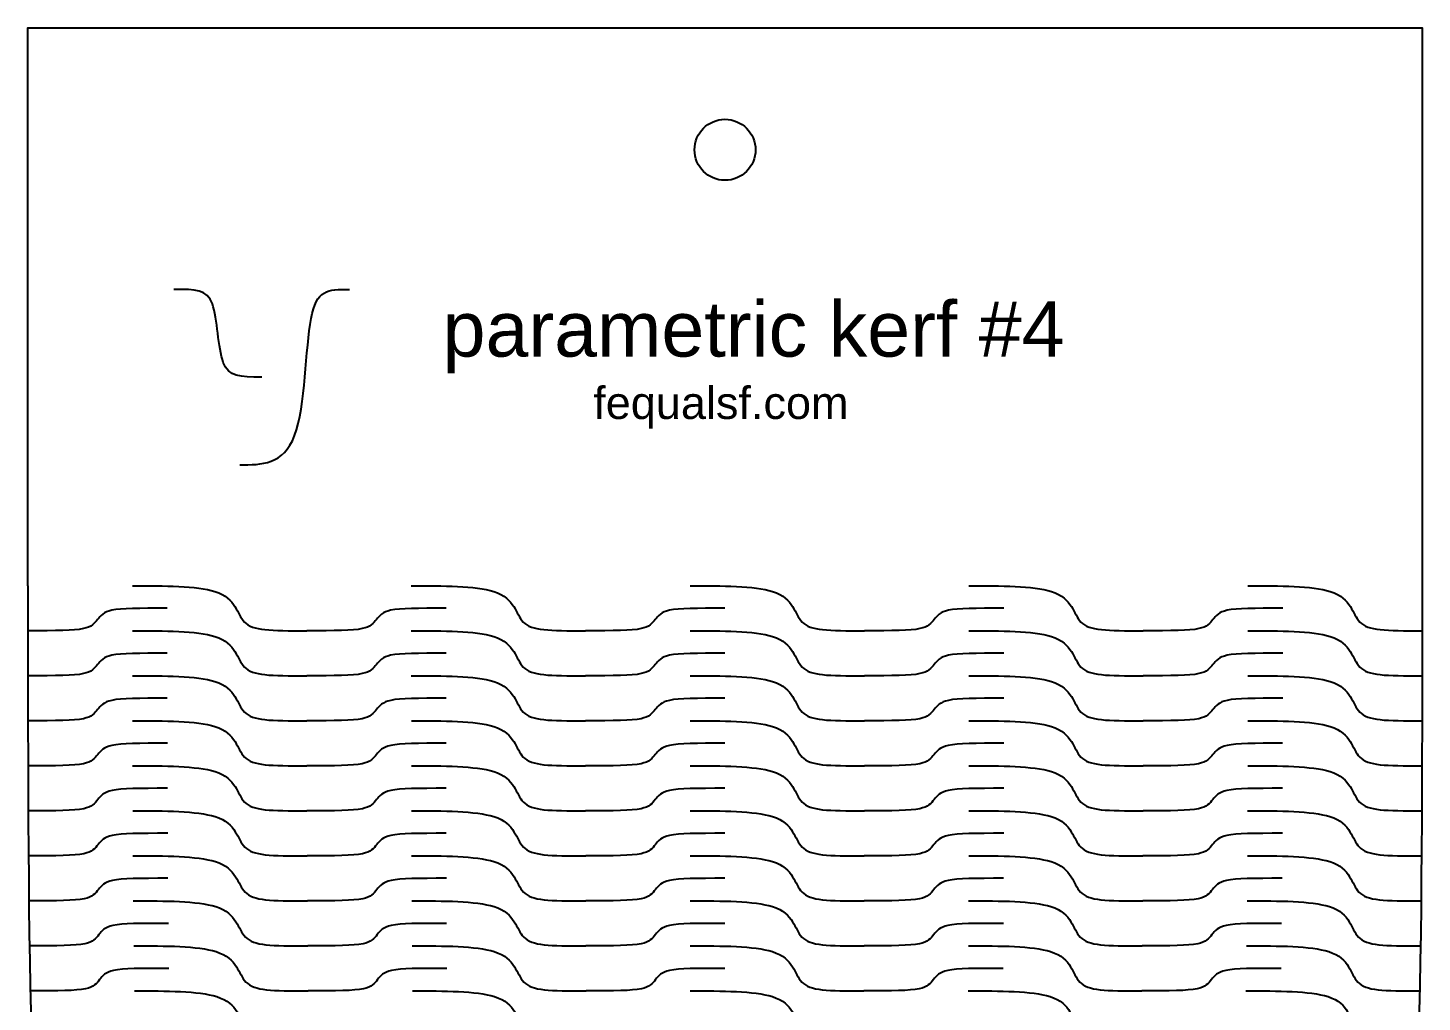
# Model space of a CAD drawing. Extents: x -15.8 to 22.7, y 5.7 to 11.5.
# Drawn here: x -7.257 to -3.125, y 8.579 to 11.465 of the extents above; entities that cross this region are included whole.
import ezdxf

# ---------------------------------------------------------------- set-up
doc = ezdxf.new("R2010")
doc.units = 0
doc.layers.add('DEFAULT', color=7, linetype='CONTINUOUS')
doc.styles.add('TEXTSTYLE19', font='standard')
doc.styles.add('TEXTSTYLE20', font='standard')

msp = doc.modelspace()

# ---------------------------------------------------------------- linework, layer by layer
at = {"layer": 'DEFAULT'}
msp.add_lwpolyline([(-7.2569, 9.8123), (-7.2569, 11.465), (-3.1252, 11.465), (-3.1252, 9.8123)], dxfattribs=at)
for points, knots in [([(-5.1007, 11.1038), (-5.1007, 11.1536), (-5.1412, 11.1941), (-5.1911, 11.1941), (-5.2409, 11.1941), (-5.2814, 11.1536), (-5.2814, 11.1038), (-5.2814, 11.0539), (-5.2409, 11.0135), (-5.1911, 11.0135), (-5.1412, 11.0135), (-5.1007, 11.0539), (-5.1007, 11.1038)], [0, 0, 0, 0, 1, 1, 1, 2, 2, 2, 3, 3, 3, 4, 4, 4, 4]), ([(-6.5641, 10.4304), (-6.6291, 10.4304), (-6.6616, 10.4304), (-6.6778, 10.4737), (-6.6941, 10.517), (-6.6941, 10.6037), (-6.7103, 10.647), (-6.7266, 10.6903), (-6.7591, 10.6903), (-6.824, 10.6903)], [0, 0, 0, 0, 1, 1, 1, 2, 2, 2, 3, 3, 3, 3]), ([(-6.6291, 10.1705), (-6.5641, 10.1705), (-6.4991, 10.1705), (-6.4666, 10.2571), (-6.4341, 10.3438), (-6.4341, 10.517), (-6.4179, 10.6037), (-6.4016, 10.6903), (-6.3691, 10.6903), (-6.3042, 10.6903)], [0, 0, 0, 0, 1, 1, 1, 2, 2, 2, 3, 3, 3, 3]), ([(-7.2569, 9.8123), (-7.2569, 8.6318), (-7.2569, 8.0416), (-7.1537, 7.4513), (-7.0504, 6.861), (-6.8438, 6.2708), (-6.0174, 5.6805)], [0, 0, 0, 0, 1, 1, 1, 2, 2, 2, 2]), ([(-6.9471, 9.8123), (-6.8523, 9.8123), (-6.7576, 9.8123), (-6.7027, 9.7952), (-6.6707, 9.7852), (-6.6545, 9.7682), (-6.6433, 9.7505), (-6.633, 9.734), (-6.6268, 9.717), (-6.6152, 9.7048), (-6.5906, 9.6791), (-6.5393, 9.6789), (-6.4306, 9.6789)], [0, 0, 0, 0, 1, 1, 1, 2, 2, 2, 3, 3, 3, 4, 4, 4, 4]), ([(-6.1207, 9.8123), (-6.026, 9.8123), (-5.9312, 9.8123), (-5.8763, 9.7952), (-5.8444, 9.7852), (-5.8281, 9.7682), (-5.817, 9.7505), (-5.8067, 9.734), (-5.8004, 9.717), (-5.7888, 9.7048), (-5.7643, 9.6791), (-5.7129, 9.6789), (-5.6042, 9.6789)], [0, 0, 0, 0, 1, 1, 1, 2, 2, 2, 3, 3, 3, 4, 4, 4, 4]), ([(-5.2944, 9.8123), (-5.1996, 9.8123), (-5.1049, 9.8123), (-5.05, 9.7952), (-5.018, 9.7852), (-5.0017, 9.7682), (-4.9906, 9.7505), (-4.9803, 9.734), (-4.9741, 9.717), (-4.9625, 9.7048), (-4.938, 9.6791), (-4.8866, 9.6789), (-4.7779, 9.6789)], [0, 0, 0, 0, 1, 1, 1, 2, 2, 2, 3, 3, 3, 4, 4, 4, 4]), ([(-4.468, 9.8123), (-4.3733, 9.8123), (-4.2785, 9.8123), (-4.2236, 9.7952), (-4.1917, 9.7852), (-4.1754, 9.7682), (-4.1643, 9.7505), (-4.154, 9.734), (-4.1477, 9.717), (-4.1362, 9.7048), (-4.1116, 9.6791), (-4.0602, 9.6789), (-3.9515, 9.6789)], [0, 0, 0, 0, 1, 1, 1, 2, 2, 2, 3, 3, 3, 4, 4, 4, 4]), ([(-3.1252, 9.8123), (-3.1252, 8.6318), (-3.1252, 8.0416), (-3.2285, 7.4513), (-3.3318, 6.861), (-3.5384, 6.2708), (-4.3647, 5.6805)], [0, 0, 0, 0, 1, 1, 1, 2, 2, 2, 2]), ([(-3.6416, 9.8123), (-3.5469, 9.8123), (-3.4522, 9.8123), (-3.3973, 9.7952), (-3.3653, 9.7852), (-3.349, 9.7682), (-3.3379, 9.7505), (-3.3276, 9.734), (-3.3214, 9.717), (-3.3098, 9.7048), (-3.2852, 9.6791), (-3.2339, 9.6789), (-3.1252, 9.6789)], [0, 0, 0, 0, 1, 1, 1, 2, 2, 2, 3, 3, 3, 4, 4, 4, 4]), ([(-6.8438, 9.7456), (-6.9288, 9.7456), (-6.9788, 9.7456), (-7.0083, 9.7394), (-7.0325, 9.7343), (-7.0416, 9.7236), (-7.0503, 9.7123), (-7.0591, 9.701), (-7.0682, 9.6902), (-7.0925, 9.6851), (-7.1219, 9.6789), (-7.1719, 9.6789), (-7.2569, 9.6789)], [0, 0, 0, 0, 1, 1, 1, 2, 2, 2, 3, 3, 3, 4, 4, 4, 4]), ([(-6.0174, 9.7456), (-6.1024, 9.7456), (-6.1525, 9.7456), (-6.1819, 9.7394), (-6.2061, 9.7343), (-6.2153, 9.7236), (-6.224, 9.7123), (-6.2327, 9.701), (-6.2419, 9.6902), (-6.2661, 9.6851), (-6.2956, 9.6789), (-6.3456, 9.6789), (-6.4306, 9.6789)], [0, 0, 0, 0, 1, 1, 1, 2, 2, 2, 3, 3, 3, 4, 4, 4, 4]), ([(-5.1911, 9.7456), (-5.2761, 9.7456), (-5.3261, 9.7456), (-5.3556, 9.7394), (-5.3798, 9.7343), (-5.3889, 9.7236), (-5.3976, 9.7123), (-5.4064, 9.701), (-5.4155, 9.6902), (-5.4398, 9.6851), (-5.4692, 9.6789), (-5.5192, 9.6789), (-5.6042, 9.6789)], [0, 0, 0, 0, 1, 1, 1, 2, 2, 2, 3, 3, 3, 4, 4, 4, 4]), ([(-4.3647, 9.7456), (-4.4497, 9.7456), (-4.4998, 9.7456), (-4.5292, 9.7394), (-4.5534, 9.7343), (-4.5626, 9.7236), (-4.5713, 9.7123), (-4.58, 9.701), (-4.5892, 9.6902), (-4.6134, 9.6851), (-4.6429, 9.6789), (-4.6929, 9.6789), (-4.7779, 9.6789)], [0, 0, 0, 0, 1, 1, 1, 2, 2, 2, 3, 3, 3, 4, 4, 4, 4]), ([(-3.5384, 9.7456), (-3.6234, 9.7456), (-3.6734, 9.7456), (-3.7028, 9.7394), (-3.7271, 9.7343), (-3.7362, 9.7236), (-3.7449, 9.7123), (-3.7537, 9.701), (-3.7628, 9.6902), (-3.7871, 9.6851), (-3.8165, 9.6789), (-3.8666, 9.6789), (-3.9515, 9.6789)], [0, 0, 0, 0, 1, 1, 1, 2, 2, 2, 3, 3, 3, 4, 4, 4, 4]), ([(-6.9471, 9.6789), (-6.8523, 9.6789), (-6.7576, 9.6789), (-6.7027, 9.6618), (-6.6707, 9.6518), (-6.6544, 9.6349), (-6.6433, 9.6171), (-6.633, 9.6006), (-6.6268, 9.5836), (-6.6152, 9.5715), (-6.5906, 9.5457), (-6.5393, 9.5456), (-6.4306, 9.5456)], [0, 0, 0, 0, 1, 1, 1, 2, 2, 2, 3, 3, 3, 4, 4, 4, 4]), ([(-6.1207, 9.6789), (-6.026, 9.6789), (-5.9312, 9.6789), (-5.8763, 9.6618), (-5.8444, 9.6518), (-5.8281, 9.6349), (-5.817, 9.6171), (-5.8066, 9.6006), (-5.8004, 9.5836), (-5.7888, 9.5715), (-5.7643, 9.5457), (-5.7129, 9.5456), (-5.6042, 9.5456)], [0, 0, 0, 0, 1, 1, 1, 2, 2, 2, 3, 3, 3, 4, 4, 4, 4]), ([(-5.2944, 9.6789), (-5.1996, 9.6789), (-5.1049, 9.6789), (-5.05, 9.6618), (-5.018, 9.6518), (-5.0017, 9.6349), (-4.9906, 9.6171), (-4.9803, 9.6006), (-4.9741, 9.5836), (-4.9625, 9.5715), (-4.938, 9.5457), (-4.8866, 9.5456), (-4.7779, 9.5456)], [0, 0, 0, 0, 1, 1, 1, 2, 2, 2, 3, 3, 3, 4, 4, 4, 4]), ([(-4.468, 9.6789), (-4.3733, 9.6789), (-4.2785, 9.6789), (-4.2236, 9.6618), (-4.1917, 9.6518), (-4.1754, 9.6349), (-4.1643, 9.6171), (-4.154, 9.6006), (-4.1478, 9.5836), (-4.1362, 9.5715), (-4.1116, 9.5457), (-4.0603, 9.5456), (-3.9516, 9.5456)], [0, 0, 0, 0, 1, 1, 1, 2, 2, 2, 3, 3, 3, 4, 4, 4, 4]), ([(-3.6417, 9.6789), (-3.5469, 9.6789), (-3.4522, 9.6789), (-3.3973, 9.6618), (-3.3653, 9.6518), (-3.3491, 9.6349), (-3.338, 9.6171), (-3.3276, 9.6006), (-3.3214, 9.5836), (-3.3098, 9.5715), (-3.2853, 9.5457), (-3.2339, 9.5456), (-3.1252, 9.5456)], [0, 0, 0, 0, 1, 1, 1, 2, 2, 2, 3, 3, 3, 4, 4, 4, 4]), ([(-6.8437, 9.6123), (-6.9288, 9.6123), (-6.9788, 9.6123), (-7.0082, 9.6061), (-7.0324, 9.601), (-7.0416, 9.5902), (-7.0503, 9.5789), (-7.0591, 9.5676), (-7.0682, 9.5568), (-7.0924, 9.5518), (-7.1219, 9.5456), (-7.1719, 9.5456), (-7.2569, 9.5456)], [0, 0, 0, 0, 1, 1, 1, 2, 2, 2, 3, 3, 3, 4, 4, 4, 4]), ([(-6.0174, 9.6123), (-6.1024, 9.6123), (-6.1525, 9.6123), (-6.1819, 9.6061), (-6.2061, 9.601), (-6.2152, 9.5902), (-6.224, 9.5789), (-6.2327, 9.5676), (-6.2419, 9.5568), (-6.2661, 9.5518), (-6.2955, 9.5456), (-6.3456, 9.5456), (-6.4306, 9.5456)], [0, 0, 0, 0, 1, 1, 1, 2, 2, 2, 3, 3, 3, 4, 4, 4, 4]), ([(-5.1911, 9.6123), (-5.2761, 9.6123), (-5.3261, 9.6123), (-5.3556, 9.6061), (-5.3798, 9.601), (-5.3889, 9.5902), (-5.3976, 9.5789), (-5.4064, 9.5676), (-5.4155, 9.5568), (-5.4398, 9.5518), (-5.4692, 9.5456), (-5.5192, 9.5456), (-5.6042, 9.5456)], [0, 0, 0, 0, 1, 1, 1, 2, 2, 2, 3, 3, 3, 4, 4, 4, 4]), ([(-4.3647, 9.6123), (-4.4497, 9.6123), (-4.4998, 9.6123), (-4.5292, 9.6061), (-4.5534, 9.601), (-4.5626, 9.5902), (-4.5713, 9.5789), (-4.5801, 9.5676), (-4.5892, 9.5568), (-4.6134, 9.5518), (-4.6429, 9.5456), (-4.6929, 9.5456), (-4.7779, 9.5456)], [0, 0, 0, 0, 1, 1, 1, 2, 2, 2, 3, 3, 3, 4, 4, 4, 4]), ([(-3.5384, 9.6123), (-3.6234, 9.6123), (-3.6734, 9.6123), (-3.7029, 9.6061), (-3.7271, 9.601), (-3.7362, 9.5902), (-3.745, 9.5789), (-3.7537, 9.5676), (-3.7629, 9.5568), (-3.7871, 9.5518), (-3.8165, 9.5456), (-3.8666, 9.5456), (-3.9516, 9.5456)], [0, 0, 0, 0, 1, 1, 1, 2, 2, 2, 3, 3, 3, 4, 4, 4, 4]), ([(-6.947, 9.5456), (-6.8523, 9.5456), (-6.7575, 9.5456), (-6.7026, 9.5284), (-6.6707, 9.5184), (-6.6544, 9.5015), (-6.6433, 9.4838), (-6.6329, 9.4673), (-6.6267, 9.4502), (-6.6151, 9.4381), (-6.5905, 9.4124), (-6.5392, 9.4122), (-6.4305, 9.4122)], [0, 0, 0, 0, 1, 1, 1, 2, 2, 2, 3, 3, 3, 4, 4, 4, 4]), ([(-6.1207, 9.5456), (-6.0259, 9.5456), (-5.9312, 9.5456), (-5.8763, 9.5284), (-5.8444, 9.5184), (-5.8281, 9.5015), (-5.817, 9.4838), (-5.8066, 9.4673), (-5.8004, 9.4502), (-5.7888, 9.4381), (-5.7642, 9.4124), (-5.7129, 9.4122), (-5.6042, 9.4122)], [0, 0, 0, 0, 1, 1, 1, 2, 2, 2, 3, 3, 3, 4, 4, 4, 4]), ([(-5.2943, 9.5456), (-5.1996, 9.5456), (-5.1049, 9.5456), (-5.05, 9.5284), (-5.018, 9.5184), (-5.0018, 9.5015), (-4.9907, 9.4838), (-4.9803, 9.4673), (-4.9741, 9.4502), (-4.9625, 9.4381), (-4.938, 9.4124), (-4.8866, 9.4122), (-4.7779, 9.4122)], [0, 0, 0, 0, 1, 1, 1, 2, 2, 2, 3, 3, 3, 4, 4, 4, 4]), ([(-4.468, 9.5456), (-4.3733, 9.5456), (-4.2785, 9.5456), (-4.2237, 9.5284), (-4.1917, 9.5184), (-4.1754, 9.5015), (-4.1643, 9.4838), (-4.154, 9.4673), (-4.1478, 9.4502), (-4.1362, 9.4381), (-4.1117, 9.4124), (-4.0603, 9.4122), (-3.9516, 9.4122)], [0, 0, 0, 0, 1, 1, 1, 2, 2, 2, 3, 3, 3, 4, 4, 4, 4]), ([(-3.6417, 9.5456), (-3.5469, 9.5456), (-3.4522, 9.5456), (-3.3973, 9.5284), (-3.3654, 9.5184), (-3.3491, 9.5015), (-3.338, 9.4838), (-3.3277, 9.4673), (-3.3215, 9.4502), (-3.3099, 9.4381), (-3.2854, 9.4124), (-3.234, 9.4122), (-3.1254, 9.4122)], [0, 0, 0, 0, 1, 1, 1, 2, 2, 2, 3, 3, 3, 4, 4, 4, 4]), ([(-6.8437, 9.4789), (-6.9287, 9.4789), (-6.9787, 9.4789), (-7.0082, 9.4727), (-7.0324, 9.4676), (-7.0415, 9.4568), (-7.0502, 9.4455), (-7.059, 9.4342), (-7.0681, 9.4235), (-7.0923, 9.4184), (-7.1218, 9.4122), (-7.1718, 9.4122), (-7.2568, 9.4122)], [0, 0, 0, 0, 1, 1, 1, 2, 2, 2, 3, 3, 3, 4, 4, 4, 4]), ([(-6.0174, 9.4789), (-6.1024, 9.4789), (-6.1524, 9.4789), (-6.1818, 9.4727), (-6.2061, 9.4676), (-6.2152, 9.4568), (-6.2239, 9.4455), (-6.2327, 9.4342), (-6.2418, 9.4235), (-6.266, 9.4184), (-6.2955, 9.4122), (-6.3455, 9.4122), (-6.4305, 9.4122)], [0, 0, 0, 0, 1, 1, 1, 2, 2, 2, 3, 3, 3, 4, 4, 4, 4]), ([(-5.1911, 9.4789), (-5.2761, 9.4789), (-5.3261, 9.4789), (-5.3556, 9.4727), (-5.3797, 9.4676), (-5.3889, 9.4568), (-5.3976, 9.4455), (-5.4064, 9.4342), (-5.4155, 9.4235), (-5.4398, 9.4184), (-5.4692, 9.4122), (-5.5192, 9.4122), (-5.6042, 9.4122)], [0, 0, 0, 0, 1, 1, 1, 2, 2, 2, 3, 3, 3, 4, 4, 4, 4]), ([(-4.3648, 9.4789), (-4.4498, 9.4789), (-4.4998, 9.4789), (-4.5292, 9.4727), (-4.5534, 9.4676), (-4.5626, 9.4568), (-4.5713, 9.4455), (-4.5801, 9.4342), (-4.5892, 9.4235), (-4.6135, 9.4184), (-4.6429, 9.4122), (-4.6929, 9.4122), (-4.7779, 9.4122)], [0, 0, 0, 0, 1, 1, 1, 2, 2, 2, 3, 3, 3, 4, 4, 4, 4]), ([(-3.5384, 9.4789), (-3.6235, 9.4789), (-3.6735, 9.4789), (-3.7029, 9.4727), (-3.7271, 9.4676), (-3.7363, 9.4568), (-3.745, 9.4455), (-3.7538, 9.4342), (-3.7629, 9.4235), (-3.7872, 9.4184), (-3.8166, 9.4122), (-3.8667, 9.4122), (-3.9516, 9.4122)], [0, 0, 0, 0, 1, 1, 1, 2, 2, 2, 3, 3, 3, 4, 4, 4, 4]), ([(-6.9469, 9.4122), (-6.8522, 9.4122), (-6.7574, 9.4122), (-6.7025, 9.395), (-6.6706, 9.3851), (-6.6543, 9.3681), (-6.6431, 9.3504), (-6.6328, 9.3339), (-6.6265, 9.3168), (-6.6149, 9.3047), (-6.5903, 9.279), (-6.539, 9.2788), (-6.4303, 9.2788)], [0, 0, 0, 0, 1, 1, 1, 2, 2, 2, 3, 3, 3, 4, 4, 4, 4]), ([(-6.1206, 9.4122), (-6.0259, 9.4122), (-5.9312, 9.4122), (-5.8763, 9.395), (-5.8443, 9.3851), (-5.828, 9.3681), (-5.8169, 9.3504), (-5.8066, 9.3339), (-5.8003, 9.3168), (-5.7887, 9.3047), (-5.7642, 9.279), (-5.7128, 9.2788), (-5.6042, 9.2788)], [0, 0, 0, 0, 1, 1, 1, 2, 2, 2, 3, 3, 3, 4, 4, 4, 4]), ([(-5.2943, 9.4122), (-5.1996, 9.4122), (-5.1049, 9.4122), (-5.05, 9.395), (-5.018, 9.3851), (-5.0018, 9.3681), (-4.9907, 9.3504), (-4.9803, 9.3339), (-4.9741, 9.3168), (-4.9626, 9.3047), (-4.938, 9.279), (-4.8867, 9.2788), (-4.778, 9.2788)], [0, 0, 0, 0, 1, 1, 1, 2, 2, 2, 3, 3, 3, 4, 4, 4, 4]), ([(-4.4681, 9.4122), (-4.3733, 9.4122), (-4.2786, 9.4122), (-4.2237, 9.395), (-4.1918, 9.3851), (-4.1755, 9.3681), (-4.1644, 9.3504), (-4.1541, 9.3339), (-4.1479, 9.3168), (-4.1363, 9.3047), (-4.1118, 9.279), (-4.0605, 9.2788), (-3.9518, 9.2788)], [0, 0, 0, 0, 1, 1, 1, 2, 2, 2, 3, 3, 3, 4, 4, 4, 4]), ([(-3.6418, 9.4122), (-3.547, 9.4122), (-3.4523, 9.4122), (-3.3975, 9.395), (-3.3655, 9.3851), (-3.3493, 9.3681), (-3.3382, 9.3504), (-3.3279, 9.3339), (-3.3217, 9.3168), (-3.3102, 9.3047), (-3.2857, 9.279), (-3.2343, 9.2788), (-3.1256, 9.2788)], [0, 0, 0, 0, 1, 1, 1, 2, 2, 2, 3, 3, 3, 4, 4, 4, 4]), ([(-6.8435, 9.3455), (-6.9285, 9.3455), (-6.9785, 9.3455), (-7.008, 9.3393), (-7.0322, 9.3342), (-7.0413, 9.3234), (-7.05, 9.3122), (-7.0587, 9.3009), (-7.0679, 9.2901), (-7.0921, 9.285), (-7.1215, 9.2788), (-7.1715, 9.2788), (-7.2565, 9.2788)], [0, 0, 0, 0, 1, 1, 1, 2, 2, 2, 3, 3, 3, 4, 4, 4, 4]), ([(-6.0173, 9.3455), (-6.1023, 9.3455), (-6.1523, 9.3455), (-6.1817, 9.3393), (-6.206, 9.3342), (-6.2151, 9.3234), (-6.2238, 9.3122), (-6.2325, 9.3009), (-6.2417, 9.2901), (-6.2659, 9.285), (-6.2953, 9.2788), (-6.3454, 9.2788), (-6.4303, 9.2788)], [0, 0, 0, 0, 1, 1, 1, 2, 2, 2, 3, 3, 3, 4, 4, 4, 4]), ([(-5.1911, 9.3455), (-5.2761, 9.3455), (-5.3261, 9.3455), (-5.3555, 9.3393), (-5.3797, 9.3342), (-5.3889, 9.3234), (-5.3976, 9.3122), (-5.4063, 9.3009), (-5.4155, 9.2901), (-5.4397, 9.285), (-5.4692, 9.2788), (-5.5192, 9.2788), (-5.6042, 9.2788)], [0, 0, 0, 0, 1, 1, 1, 2, 2, 2, 3, 3, 3, 4, 4, 4, 4]), ([(-4.3648, 9.3455), (-4.4498, 9.3455), (-4.4999, 9.3455), (-4.5293, 9.3393), (-4.5535, 9.3342), (-4.5627, 9.3234), (-4.5714, 9.3122), (-4.5802, 9.3009), (-4.5893, 9.2901), (-4.6135, 9.285), (-4.643, 9.2788), (-4.693, 9.2788), (-4.778, 9.2788)], [0, 0, 0, 0, 1, 1, 1, 2, 2, 2, 3, 3, 3, 4, 4, 4, 4]), ([(-3.5386, 9.3455), (-3.6236, 9.3455), (-3.6736, 9.3455), (-3.7031, 9.3393), (-3.7273, 9.3342), (-3.7365, 9.3234), (-3.7452, 9.3122), (-3.754, 9.3009), (-3.7631, 9.2901), (-3.7874, 9.285), (-3.8168, 9.2788), (-3.8668, 9.2788), (-3.9518, 9.2788)], [0, 0, 0, 0, 1, 1, 1, 2, 2, 2, 3, 3, 3, 4, 4, 4, 4]), ([(-6.9467, 9.2788), (-6.852, 9.2788), (-6.7572, 9.2788), (-6.7023, 9.2617), (-6.6703, 9.2517), (-6.654, 9.2348), (-6.6429, 9.217), (-6.6325, 9.2005), (-6.6262, 9.1835), (-6.6146, 9.1713), (-6.59, 9.1456), (-6.5387, 9.1455), (-6.43, 9.1455)], [0, 0, 0, 0, 1, 1, 1, 2, 2, 2, 3, 3, 3, 4, 4, 4, 4]), ([(-6.1205, 9.2788), (-6.0258, 9.2788), (-5.9311, 9.2788), (-5.8762, 9.2617), (-5.8442, 9.2517), (-5.8279, 9.2348), (-5.8168, 9.217), (-5.8064, 9.2005), (-5.8002, 9.1835), (-5.7886, 9.1713), (-5.764, 9.1456), (-5.7127, 9.1455), (-5.6041, 9.1455)], [0, 0, 0, 0, 1, 1, 1, 2, 2, 2, 3, 3, 3, 4, 4, 4, 4]), ([(-5.2943, 9.2788), (-5.1996, 9.2788), (-5.1049, 9.2788), (-5.05, 9.2617), (-5.0181, 9.2517), (-5.0018, 9.2348), (-4.9907, 9.217), (-4.9804, 9.2005), (-4.9742, 9.1835), (-4.9626, 9.1713), (-4.9381, 9.1456), (-4.8867, 9.1455), (-4.7781, 9.1455)], [0, 0, 0, 0, 1, 1, 1, 2, 2, 2, 3, 3, 3, 4, 4, 4, 4]), ([(-4.4682, 9.2788), (-4.3734, 9.2788), (-4.2787, 9.2788), (-4.2239, 9.2617), (-4.1919, 9.2517), (-4.1757, 9.2348), (-4.1646, 9.217), (-4.1543, 9.2005), (-4.1481, 9.1835), (-4.1366, 9.1713), (-4.1121, 9.1456), (-4.0608, 9.1455), (-3.9521, 9.1455)], [0, 0, 0, 0, 1, 1, 1, 2, 2, 2, 3, 3, 3, 4, 4, 4, 4]), ([(-3.642, 9.2788), (-3.5473, 9.2788), (-3.4525, 9.2788), (-3.3977, 9.2617), (-3.3658, 9.2517), (-3.3496, 9.2348), (-3.3385, 9.217), (-3.3283, 9.2005), (-3.3221, 9.1835), (-3.3106, 9.1713), (-3.2861, 9.1456), (-3.2348, 9.1455), (-3.1261, 9.1455)], [0, 0, 0, 0, 1, 1, 1, 2, 2, 2, 3, 3, 3, 4, 4, 4, 4]), ([(-6.8432, 9.2121), (-6.9282, 9.2121), (-6.9782, 9.2121), (-7.0076, 9.2059), (-7.0318, 9.2008), (-7.0409, 9.1901), (-7.0496, 9.1788), (-7.0583, 9.1675), (-7.0674, 9.1567), (-7.0916, 9.1516), (-7.1211, 9.1455), (-7.1711, 9.1455), (-7.256, 9.1455)], [0, 0, 0, 0, 1, 1, 1, 2, 2, 2, 3, 3, 3, 4, 4, 4, 4]), ([(-6.0171, 9.2121), (-6.1021, 9.2121), (-6.1521, 9.2121), (-6.1816, 9.2059), (-6.2057, 9.2008), (-6.2149, 9.1901), (-6.2236, 9.1788), (-6.2323, 9.1675), (-6.2414, 9.1567), (-6.2657, 9.1516), (-6.2951, 9.1455), (-6.3451, 9.1455), (-6.43, 9.1455)], [0, 0, 0, 0, 1, 1, 1, 2, 2, 2, 3, 3, 3, 4, 4, 4, 4]), ([(-5.1911, 9.2121), (-5.2761, 9.2121), (-5.3261, 9.2121), (-5.3555, 9.2059), (-5.3797, 9.2008), (-5.3888, 9.1901), (-5.3976, 9.1788), (-5.4063, 9.1675), (-5.4154, 9.1567), (-5.4397, 9.1516), (-5.4691, 9.1455), (-5.5191, 9.1455), (-5.6041, 9.1455)], [0, 0, 0, 0, 1, 1, 1, 2, 2, 2, 3, 3, 3, 4, 4, 4, 4]), ([(-4.365, 9.2121), (-4.45, 9.2121), (-4.5, 9.2121), (-4.5294, 9.2059), (-4.5536, 9.2008), (-4.5628, 9.1901), (-4.5715, 9.1788), (-4.5803, 9.1675), (-4.5895, 9.1567), (-4.6137, 9.1516), (-4.6431, 9.1455), (-4.6931, 9.1455), (-4.7781, 9.1455)], [0, 0, 0, 0, 1, 1, 1, 2, 2, 2, 3, 3, 3, 4, 4, 4, 4]), ([(-3.5389, 9.2121), (-3.6239, 9.2121), (-3.6739, 9.2121), (-3.7034, 9.2059), (-3.7276, 9.2008), (-3.7367, 9.1901), (-3.7455, 9.1788), (-3.7543, 9.1675), (-3.7635, 9.1567), (-3.7877, 9.1516), (-3.8171, 9.1455), (-3.8671, 9.1455), (-3.9521, 9.1455)], [0, 0, 0, 0, 1, 1, 1, 2, 2, 2, 3, 3, 3, 4, 4, 4, 4]), ([(-6.9463, 9.1455), (-6.8516, 9.1455), (-6.7569, 9.1455), (-6.7019, 9.1283), (-6.6699, 9.1183), (-6.6536, 9.1014), (-6.6424, 9.0836), (-6.632, 9.0671), (-6.6257, 9.0501), (-6.6141, 9.038), (-6.5895, 9.0123), (-6.5382, 9.0121), (-6.4296, 9.0121)], [0, 0, 0, 0, 1, 1, 1, 2, 2, 2, 3, 3, 3, 4, 4, 4, 4]), ([(-6.1203, 9.1455), (-6.0256, 9.1455), (-5.9309, 9.1455), (-5.876, 9.1283), (-5.844, 9.1183), (-5.8277, 9.1014), (-5.8166, 9.0836), (-5.8062, 9.0671), (-5.8, 9.0501), (-5.7884, 9.038), (-5.7638, 9.0123), (-5.7125, 9.0121), (-5.6039, 9.0121)], [0, 0, 0, 0, 1, 1, 1, 2, 2, 2, 3, 3, 3, 4, 4, 4, 4]), ([(-5.2943, 9.1455), (-5.1996, 9.1455), (-5.1049, 9.1455), (-5.05, 9.1283), (-5.0181, 9.1183), (-5.0019, 9.1014), (-4.9908, 9.0836), (-4.9804, 9.0671), (-4.9742, 9.0501), (-4.9627, 9.038), (-4.9382, 9.0123), (-4.8868, 9.0121), (-4.7782, 9.0121)], [0, 0, 0, 0, 1, 1, 1, 2, 2, 2, 3, 3, 3, 4, 4, 4, 4]), ([(-4.4683, 9.1455), (-4.3736, 9.1455), (-4.2789, 9.1455), (-4.2241, 9.1283), (-4.1922, 9.1183), (-4.176, 9.1014), (-4.1649, 9.0836), (-4.1546, 9.0671), (-4.1485, 9.0501), (-4.137, 9.038), (-4.1125, 9.0123), (-4.0612, 9.0121), (-3.9526, 9.0121)], [0, 0, 0, 0, 1, 1, 1, 2, 2, 2, 3, 3, 3, 4, 4, 4, 4]), ([(-3.6424, 9.1455), (-3.5476, 9.1455), (-3.4529, 9.1455), (-3.3982, 9.1283), (-3.3663, 9.1183), (-3.3501, 9.1014), (-3.3391, 9.0836), (-3.3289, 9.0671), (-3.3227, 9.0501), (-3.3112, 9.038), (-3.2868, 9.0123), (-3.2355, 9.0121), (-3.1269, 9.0121)], [0, 0, 0, 0, 1, 1, 1, 2, 2, 2, 3, 3, 3, 4, 4, 4, 4]), ([(-6.8427, 9.0788), (-6.9277, 9.0788), (-6.9777, 9.0788), (-7.0071, 9.0726), (-7.0312, 9.0675), (-7.0403, 9.0567), (-7.049, 9.0454), (-7.0577, 9.0341), (-7.0667, 9.0234), (-7.0909, 9.0183), (-7.1203, 9.0121), (-7.1703, 9.0121), (-7.2552, 9.0121)], [0, 0, 0, 0, 1, 1, 1, 2, 2, 2, 3, 3, 3, 4, 4, 4, 4]), ([(-6.0169, 9.0788), (-6.1018, 9.0788), (-6.1518, 9.0788), (-6.1812, 9.0726), (-6.2054, 9.0675), (-6.2145, 9.0567), (-6.2232, 9.0454), (-6.2319, 9.0341), (-6.241, 9.0234), (-6.2652, 9.0183), (-6.2947, 9.0121), (-6.3446, 9.0121), (-6.4296, 9.0121)], [0, 0, 0, 0, 1, 1, 1, 2, 2, 2, 3, 3, 3, 4, 4, 4, 4]), ([(-5.1911, 9.0788), (-5.276, 9.0788), (-5.326, 9.0788), (-5.3554, 9.0726), (-5.3796, 9.0675), (-5.3888, 9.0567), (-5.3975, 9.0454), (-5.4062, 9.0341), (-5.4154, 9.0234), (-5.4396, 9.0183), (-5.469, 9.0121), (-5.519, 9.0121), (-5.6039, 9.0121)], [0, 0, 0, 0, 1, 1, 1, 2, 2, 2, 3, 3, 3, 4, 4, 4, 4]), ([(-4.3652, 9.0788), (-4.4502, 9.0788), (-4.5002, 9.0788), (-4.5296, 9.0726), (-4.5538, 9.0675), (-4.563, 9.0567), (-4.5718, 9.0454), (-4.5805, 9.0341), (-4.5897, 9.0234), (-4.6139, 9.0183), (-4.6433, 9.0121), (-4.6933, 9.0121), (-4.7782, 9.0121)], [0, 0, 0, 0, 1, 1, 1, 2, 2, 2, 3, 3, 3, 4, 4, 4, 4]), ([(-3.5394, 9.0788), (-3.6244, 9.0788), (-3.6744, 9.0788), (-3.7038, 9.0726), (-3.7281, 9.0675), (-3.7372, 9.0567), (-3.746, 9.0454), (-3.7548, 9.0341), (-3.764, 9.0234), (-3.7882, 9.0183), (-3.8177, 9.0121), (-3.8677, 9.0121), (-3.9526, 9.0121)], [0, 0, 0, 0, 1, 1, 1, 2, 2, 2, 3, 3, 3, 4, 4, 4, 4]), ([(-6.9456, 9.0121), (-6.8509, 9.0121), (-6.7563, 9.0121), (-6.7013, 8.9949), (-6.6693, 8.9849), (-6.6529, 8.968), (-6.6417, 8.9503), (-6.6313, 8.9338), (-6.625, 8.9167), (-6.6133, 8.9046), (-6.5887, 8.8789), (-6.5374, 8.8787), (-6.4288, 8.8787)], [0, 0, 0, 0, 1, 1, 1, 2, 2, 2, 3, 3, 3, 4, 4, 4, 4]), ([(-6.1199, 9.0121), (-6.0253, 9.0121), (-5.9306, 9.0121), (-5.8757, 8.9949), (-5.8438, 8.9849), (-5.8274, 8.968), (-5.8163, 8.9503), (-5.8059, 8.9338), (-5.7997, 8.9167), (-5.7881, 8.9046), (-5.7635, 8.8789), (-5.7122, 8.8787), (-5.6037, 8.8787)], [0, 0, 0, 0, 1, 1, 1, 2, 2, 2, 3, 3, 3, 4, 4, 4, 4]), ([(-5.2943, 9.0121), (-5.1996, 9.0121), (-5.1049, 9.0121), (-5.0501, 8.9949), (-5.0182, 8.9849), (-5.002, 8.968), (-4.9909, 8.9503), (-4.9806, 8.9338), (-4.9744, 8.9167), (-4.9628, 8.9046), (-4.9383, 8.8789), (-4.887, 8.8787), (-4.7785, 8.8787)], [0, 0, 0, 0, 1, 1, 1, 2, 2, 2, 3, 3, 3, 4, 4, 4, 4]), ([(-4.4686, 9.0121), (-4.3739, 9.0121), (-4.2793, 9.0121), (-4.2245, 8.9949), (-4.1926, 8.9849), (-4.1764, 8.968), (-4.1654, 8.9503), (-4.1552, 8.9338), (-4.149, 8.9167), (-4.1375, 8.9046), (-4.1131, 8.8789), (-4.0618, 8.8787), (-3.9533, 8.8787)], [0, 0, 0, 0, 1, 1, 1, 2, 2, 2, 3, 3, 3, 4, 4, 4, 4]), ([(-3.643, 9.0121), (-3.5483, 9.0121), (-3.4536, 9.0121), (-3.3989, 8.9949), (-3.3671, 8.9849), (-3.3509, 8.968), (-3.34, 8.9503), (-3.3298, 8.9338), (-3.3237, 8.9167), (-3.3123, 8.9046), (-3.288, 8.8789), (-3.2367, 8.8787), (-3.1281, 8.8787)], [0, 0, 0, 0, 1, 1, 1, 2, 2, 2, 3, 3, 3, 4, 4, 4, 4]), ([(-6.8419, 8.9454), (-6.9268, 8.9454), (-6.9768, 8.9454), (-7.0061, 8.9392), (-7.0303, 8.9341), (-7.0393, 8.9233), (-7.048, 8.9121), (-7.0566, 8.9008), (-7.0657, 8.89), (-7.0898, 8.8849), (-7.1192, 8.8787), (-7.1691, 8.8787), (-7.254, 8.8787)], [0, 0, 0, 0, 1, 1, 1, 2, 2, 2, 3, 3, 3, 4, 4, 4, 4]), ([(-6.0165, 8.9454), (-6.1014, 8.9454), (-6.1514, 8.9454), (-6.1808, 8.9392), (-6.2049, 8.9341), (-6.214, 8.9233), (-6.2227, 8.9121), (-6.2314, 8.9008), (-6.2405, 8.89), (-6.2646, 8.8849), (-6.294, 8.8787), (-6.344, 8.8787), (-6.4288, 8.8787)], [0, 0, 0, 0, 1, 1, 1, 2, 2, 2, 3, 3, 3, 4, 4, 4, 4]), ([(-5.1911, 8.9454), (-5.276, 8.9454), (-5.326, 8.9454), (-5.3554, 8.9392), (-5.3795, 8.9341), (-5.3887, 8.9233), (-5.3974, 8.9121), (-5.4061, 8.9008), (-5.4152, 8.89), (-5.4394, 8.8849), (-5.4688, 8.8787), (-5.5188, 8.8787), (-5.6037, 8.8787)], [0, 0, 0, 0, 1, 1, 1, 2, 2, 2, 3, 3, 3, 4, 4, 4, 4]), ([(-4.3656, 8.9454), (-4.4506, 8.9454), (-4.5005, 8.9454), (-4.53, 8.9392), (-4.5542, 8.9341), (-4.5633, 8.9233), (-4.5721, 8.9121), (-4.5809, 8.9008), (-4.59, 8.89), (-4.6142, 8.8849), (-4.6436, 8.8787), (-4.6936, 8.8787), (-4.7785, 8.8787)], [0, 0, 0, 0, 1, 1, 1, 2, 2, 2, 3, 3, 3, 4, 4, 4, 4]), ([(-3.5402, 8.9454), (-3.6251, 8.9454), (-3.6751, 8.9454), (-3.7046, 8.9392), (-3.7288, 8.9341), (-3.738, 8.9233), (-3.7468, 8.9121), (-3.7556, 8.9008), (-3.7648, 8.89), (-3.789, 8.8849), (-3.8185, 8.8787), (-3.8684, 8.8787), (-3.9533, 8.8787)], [0, 0, 0, 0, 1, 1, 1, 2, 2, 2, 3, 3, 3, 4, 4, 4, 4]), ([(-6.9446, 8.8787), (-6.8499, 8.8787), (-6.7553, 8.8787), (-6.7004, 8.8616), (-6.6684, 8.8516), (-6.652, 8.8347), (-6.6407, 8.8169), (-6.6302, 8.8004), (-6.6239, 8.7834), (-6.6122, 8.7712), (-6.5874, 8.7455), (-6.5362, 8.7454), (-6.4278, 8.7454)], [0, 0, 0, 0, 1, 1, 1, 2, 2, 2, 3, 3, 3, 4, 4, 4, 4]), ([(-6.1194, 8.8787), (-6.0248, 8.8787), (-5.9302, 8.8787), (-5.8753, 8.8616), (-5.8433, 8.8516), (-5.827, 8.8347), (-5.8159, 8.8169), (-5.8055, 8.8004), (-5.7992, 8.7834), (-5.7876, 8.7712), (-5.763, 8.7455), (-5.7117, 8.7454), (-5.6033, 8.7454)], [0, 0, 0, 0, 1, 1, 1, 2, 2, 2, 3, 3, 3, 4, 4, 4, 4]), ([(-5.2942, 8.8787), (-5.1996, 8.8787), (-5.105, 8.8787), (-5.0502, 8.8616), (-5.0183, 8.8516), (-5.0021, 8.8347), (-4.991, 8.8169), (-4.9807, 8.8004), (-4.9745, 8.7834), (-4.963, 8.7712), (-4.9385, 8.7455), (-4.8873, 8.7454), (-4.7788, 8.7454)], [0, 0, 0, 0, 1, 1, 1, 2, 2, 2, 3, 3, 3, 4, 4, 4, 4]), ([(-4.469, 8.8787), (-4.3744, 8.8787), (-4.2798, 8.8787), (-4.2251, 8.8616), (-4.1933, 8.8516), (-4.1771, 8.8347), (-4.1662, 8.8169), (-4.156, 8.8004), (-4.1499, 8.7834), (-4.1384, 8.7712), (-4.1141, 8.7455), (-4.0628, 8.7454), (-3.9544, 8.7454)], [0, 0, 0, 0, 1, 1, 1, 2, 2, 2, 3, 3, 3, 4, 4, 4, 4]), ([(-3.6439, 8.8787), (-3.5492, 8.8787), (-3.4546, 8.8787), (-3.4, 8.8616), (-3.3682, 8.8516), (-3.3522, 8.8347), (-3.3413, 8.8169), (-3.3312, 8.8004), (-3.3252, 8.7834), (-3.3138, 8.7712), (-3.2896, 8.7455), (-3.2383, 8.7454), (-3.1299, 8.7454)], [0, 0, 0, 0, 1, 1, 1, 2, 2, 2, 3, 3, 3, 4, 4, 4, 4]), ([(-6.8407, 8.812), (-6.9256, 8.812), (-6.9755, 8.812), (-7.0048, 8.8058), (-7.0289, 8.8007), (-7.0379, 8.79), (-7.0465, 8.7787), (-7.0551, 8.7674), (-7.0641, 8.7566), (-7.0882, 8.7515), (-7.1175, 8.7454), (-7.1674, 8.7454), (-7.2522, 8.7454)], [0, 0, 0, 0, 1, 1, 1, 2, 2, 2, 3, 3, 3, 4, 4, 4, 4]), ([(-6.0159, 8.812), (-6.1007, 8.812), (-6.1507, 8.812), (-6.18, 8.8058), (-6.2042, 8.8007), (-6.2132, 8.79), (-6.2219, 8.7787), (-6.2305, 8.7674), (-6.2396, 8.7566), (-6.2637, 8.7515), (-6.2931, 8.7454), (-6.343, 8.7454), (-6.4278, 8.7454)], [0, 0, 0, 0, 1, 1, 1, 2, 2, 2, 3, 3, 3, 4, 4, 4, 4]), ([(-5.1911, 8.812), (-5.2759, 8.812), (-5.3259, 8.812), (-5.3552, 8.8058), (-5.3794, 8.8007), (-5.3885, 8.79), (-5.3972, 8.7787), (-5.4059, 8.7674), (-5.415, 8.7566), (-5.4392, 8.7515), (-5.4686, 8.7454), (-5.5185, 8.7454), (-5.6033, 8.7454)], [0, 0, 0, 0, 1, 1, 1, 2, 2, 2, 3, 3, 3, 4, 4, 4, 4]), ([(-4.3662, 8.812), (-4.4511, 8.812), (-4.501, 8.812), (-4.5305, 8.8058), (-4.5546, 8.8007), (-4.5638, 8.79), (-4.5726, 8.7787), (-4.5813, 8.7674), (-4.5905, 8.7566), (-4.6147, 8.7515), (-4.6441, 8.7454), (-4.694, 8.7454), (-4.7788, 8.7454)], [0, 0, 0, 0, 1, 1, 1, 2, 2, 2, 3, 3, 3, 4, 4, 4, 4]), ([(-3.5414, 8.812), (-3.6263, 8.812), (-3.6762, 8.812), (-3.7057, 8.8058), (-3.7299, 8.8007), (-3.7391, 8.79), (-3.7479, 8.7787), (-3.7568, 8.7674), (-3.766, 8.7566), (-3.7902, 8.7515), (-3.8197, 8.7454), (-3.8696, 8.7454), (-3.9544, 8.7454)], [0, 0, 0, 0, 1, 1, 1, 2, 2, 2, 3, 3, 3, 4, 4, 4, 4]), ([(-6.9431, 8.7454), (-6.8485, 8.7454), (-6.754, 8.7454), (-6.699, 8.7282), (-6.667, 8.7182), (-6.6505, 8.7013), (-6.6392, 8.6836), (-6.6287, 8.6671), (-6.6223, 8.65), (-6.6106, 8.6379), (-6.5857, 8.6122), (-6.5346, 8.612), (-6.4263, 8.612)], [0, 0, 0, 0, 1, 1, 1, 2, 2, 2, 3, 3, 3, 4, 4, 4, 4]), ([(-6.1186, 8.7454), (-6.0241, 8.7454), (-5.9295, 8.7454), (-5.8747, 8.7282), (-5.8427, 8.7182), (-5.8264, 8.7013), (-5.8152, 8.6836), (-5.8048, 8.6671), (-5.7985, 8.65), (-5.7869, 8.6379), (-5.7623, 8.6122), (-5.7111, 8.612), (-5.6028, 8.612)], [0, 0, 0, 0, 1, 1, 1, 2, 2, 2, 3, 3, 3, 4, 4, 4, 4]), ([(-5.2941, 8.7454), (-5.1996, 8.7454), (-5.1051, 8.7454), (-5.0503, 8.7282), (-5.0185, 8.7182), (-5.0023, 8.7013), (-4.9912, 8.6836), (-4.9809, 8.6671), (-4.9748, 8.65), (-4.9633, 8.6379), (-4.9388, 8.6122), (-4.8877, 8.612), (-4.7793, 8.612)], [0, 0, 0, 0, 1, 1, 1, 2, 2, 2, 3, 3, 3, 4, 4, 4, 4]), ([(-4.4697, 8.7454), (-4.3751, 8.7454), (-4.2806, 8.7454), (-4.226, 8.7282), (-4.1942, 8.7182), (-4.1781, 8.7013), (-4.1672, 8.6836), (-4.1571, 8.6671), (-4.151, 8.65), (-4.1396, 8.6379), (-4.1154, 8.6122), (-4.0642, 8.612), (-3.9559, 8.612)], [0, 0, 0, 0, 1, 1, 1, 2, 2, 2, 3, 3, 3, 4, 4, 4, 4]), ([(-3.6452, 8.7454), (-3.5507, 8.7454), (-3.4561, 8.7454), (-3.4017, 8.7282), (-3.3699, 8.7182), (-3.354, 8.7013), (-3.3432, 8.6836), (-3.3332, 8.6671), (-3.3273, 8.65), (-3.3159, 8.6379), (-3.2919, 8.6122), (-3.2407, 8.612), (-3.1324, 8.612)], [0, 0, 0, 0, 1, 1, 1, 2, 2, 2, 3, 3, 3, 4, 4, 4, 4]), ([(-6.839, 8.6787), (-6.9238, 8.6787), (-6.9736, 8.6787), (-7.0029, 8.6725), (-7.027, 8.6674), (-7.0359, 8.6566), (-7.0444, 8.6453), (-7.0529, 8.6341), (-7.0619, 8.6233), (-7.0859, 8.6182), (-7.1152, 8.612), (-7.165, 8.612), (-7.2497, 8.612)], [0, 0, 0, 0, 1, 1, 1, 2, 2, 2, 3, 3, 3, 4, 4, 4, 4]), ([(-6.015, 8.6787), (-6.0998, 8.6787), (-6.1497, 8.6787), (-6.179, 8.6725), (-6.2031, 8.6674), (-6.2121, 8.6566), (-6.2207, 8.6453), (-6.2293, 8.6341), (-6.2383, 8.6233), (-6.2624, 8.6182), (-6.2917, 8.612), (-6.3416, 8.612), (-6.4263, 8.612)], [0, 0, 0, 0, 1, 1, 1, 2, 2, 2, 3, 3, 3, 4, 4, 4, 4]), ([(-5.1911, 8.6787), (-5.2758, 8.6787), (-5.3257, 8.6787), (-5.3551, 8.6725), (-5.3792, 8.6674), (-5.3883, 8.6566), (-5.397, 8.6453), (-5.4057, 8.6341), (-5.4148, 8.6233), (-5.4389, 8.6182), (-5.4682, 8.612), (-5.5181, 8.612), (-5.6028, 8.612)], [0, 0, 0, 0, 1, 1, 1, 2, 2, 2, 3, 3, 3, 4, 4, 4, 4]), ([(-4.3671, 8.6787), (-4.4519, 8.6787), (-4.5018, 8.6787), (-4.5311, 8.6725), (-4.5553, 8.6674), (-4.5645, 8.6566), (-4.5733, 8.6453), (-4.5821, 8.6341), (-4.5912, 8.6233), (-4.6154, 8.6182), (-4.6448, 8.612), (-4.6946, 8.612), (-4.7793, 8.612)], [0, 0, 0, 0, 1, 1, 1, 2, 2, 2, 3, 3, 3, 4, 4, 4, 4]), ([(-3.5431, 8.6787), (-3.6279, 8.6787), (-3.6778, 8.6787), (-3.7072, 8.6725), (-3.7314, 8.6674), (-3.7407, 8.6566), (-3.7496, 8.6453), (-3.7584, 8.6341), (-3.7677, 8.6233), (-3.7919, 8.6182), (-3.8213, 8.612), (-3.8712, 8.612), (-3.9559, 8.612)], [0, 0, 0, 0, 1, 1, 1, 2, 2, 2, 3, 3, 3, 4, 4, 4, 4]), ([(-6.9409, 8.612), (-6.8465, 8.612), (-6.7521, 8.612), (-6.6971, 8.5949), (-6.665, 8.5849), (-6.6485, 8.568), (-6.6371, 8.5502), (-6.6265, 8.5337), (-6.62, 8.5167), (-6.6083, 8.5046), (-6.5834, 8.4789), (-6.5323, 8.4787), (-6.4242, 8.4787)], [0, 0, 0, 0, 1, 1, 1, 2, 2, 2, 3, 3, 3, 4, 4, 4, 4]), ([(-6.1174, 8.612), (-6.023, 8.612), (-5.9286, 8.612), (-5.8738, 8.5949), (-5.8419, 8.5849), (-5.8255, 8.568), (-5.8143, 8.5502), (-5.8039, 8.5337), (-5.7976, 8.5167), (-5.7859, 8.5046), (-5.7613, 8.4789), (-5.7102, 8.4787), (-5.6021, 8.4787)], [0, 0, 0, 0, 1, 1, 1, 2, 2, 2, 3, 3, 3, 4, 4, 4, 4]), ([(-5.294, 8.612), (-5.1996, 8.612), (-5.1052, 8.612), (-5.0505, 8.5949), (-5.0187, 8.5849), (-5.0025, 8.568), (-4.9915, 8.5502), (-4.9812, 8.5337), (-4.9751, 8.5167), (-4.9636, 8.5046), (-4.9392, 8.4789), (-4.8882, 8.4787), (-4.78, 8.4787)], [0, 0, 0, 0, 1, 1, 1, 2, 2, 2, 3, 3, 3, 4, 4, 4, 4]), ([(-4.4705, 8.612), (-4.3761, 8.612), (-4.2817, 8.612), (-4.2272, 8.5949), (-4.1955, 8.5849), (-4.1795, 8.568), (-4.1687, 8.5502), (-4.1586, 8.5337), (-4.1526, 8.5167), (-4.1413, 8.5046), (-4.1172, 8.4789), (-4.0661, 8.4787), (-3.9579, 8.4787)], [0, 0, 0, 0, 1, 1, 1, 2, 2, 2, 3, 3, 3, 4, 4, 4, 4]), ([(-3.6471, 8.612), (-3.5527, 8.612), (-3.4582, 8.612), (-3.4039, 8.5949), (-3.3723, 8.5849), (-3.3565, 8.568), (-3.3459, 8.5502), (-3.336, 8.5337), (-3.3302, 8.5167), (-3.3189, 8.5046), (-3.2951, 8.4789), (-3.244, 8.4787), (-3.1359, 8.4787)], [0, 0, 0, 0, 1, 1, 1, 2, 2, 2, 3, 3, 3, 4, 4, 4, 4])]:
    msp.add_open_spline(points, degree=3, knots=knots, dxfattribs=at)

# ---------------------------------------------------------------- texts
at = {"layer": 'DEFAULT', "color": 7, "attachment_point": 7}
for s, insert, char_height, style in [('\\fHelvetica 25 Ultra Light|b0|i0|c0|p34;\\W1;parametric kerf #4', (-6.028, 10.4417), 0.163767, 'TEXTSTYLE19'), ('\\fHelvetica 25 Ultra Light|b0|i0|c0|p34;\\W1;fequalsf.com', (-5.5815, 10.2775), 0.095531, 'TEXTSTYLE20')]:
    msp.add_mtext(s, dxfattribs=dict(at, insert=insert, char_height=char_height, style=style))

doc.saveas('drawing.dxf')
